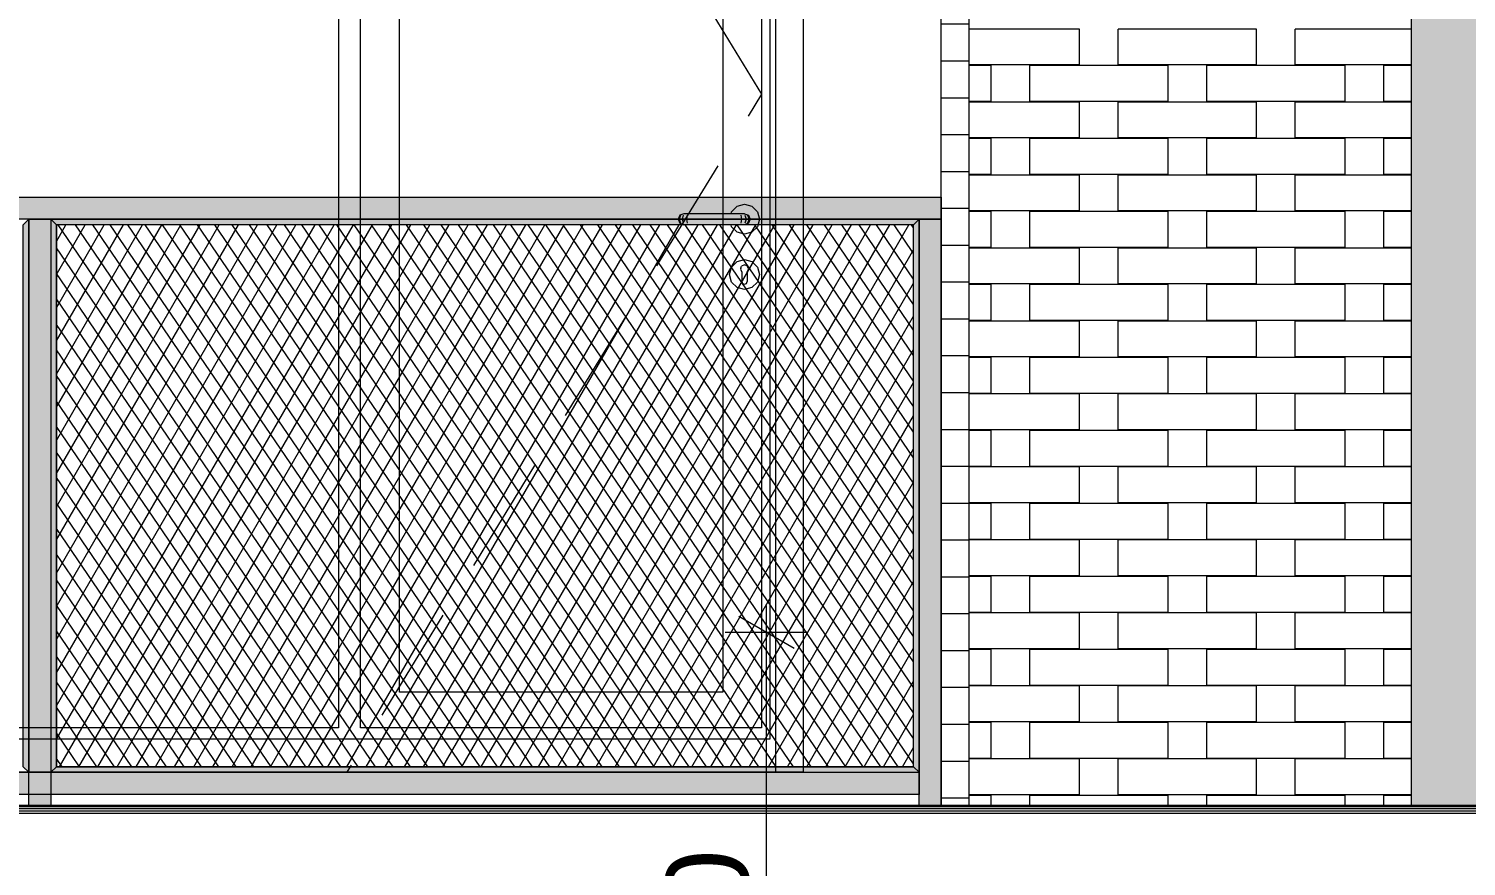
# Model space of a CAD drawing. Header units: millimetres. Extents: x 475206255 to 476720147, y 4620882299 to 4621447368.
# Drawn here: x 475397416 to 475400015, y 4621137775 to 4621139289 of the extents above; entities that cross this region are included whole.
import ezdxf

# ---------------------------------------------------------------- set-up
doc = ezdxf.new("R2010")
doc.units = ezdxf.units.MM
doc.header["$MEASUREMENT"] = 0
doc.linetypes.add('Hidden Line', pattern=[317.5, 211.666667, -105.833333])
for name, color, linetype, lineweight in [('2D Drafting - General_Pen_No__30_Pen_No__9_Pen_No__9_Pen_No__253', 252, 'Continuous', 0), ('2D Drafting - General_Pen_No__30_Pen_No__9_Pen_No__9_Pen_No__7', 7, 'Continuous', 0), ('2D Drafting - General_Pen_No__7_Pen_No__7', 7, 'Continuous', 0), ('Dimensioning - General_Pen_No__142', 142, 'Continuous', 0), ('New_2D Drafting - General_Pen_No__30_Pen_No__9_Pen_No__9_Pen_No__255', 255, 'Continuous', 0), ('New_2D Drafting - General_Pen_No__30_Pen_No__9_Pen_No__9_Pen_No__7', 7, 'Continuous', 0), ('New_2D Drafting - General_Pen_No__4', 7, 'Continuous', 0), ('New_2D Drafting - General_Pen_No__7', 7, 'Continuous', 0), ('New_Structural - Bearing_Pen_No__250', 7, 'Continuous', 0), ('New_zoma_Pen_No__250', 7, 'Continuous', 0), ('Structural - Bearing_Pen_No__250', 7, 'Continuous', 0), ('zoma_Pen_No__142', 142, 'Continuous', 0)]:
    doc.layers.add(name, color=color, linetype=linetype, lineweight=lineweight)
for name, color, linetype in [('Dimensioning - General', 7, 'Continuous'), ('New_zoma', 7, 'Continuous'), ('zoma', 7, 'Continuous')]:
    doc.layers.add(name, color=color, linetype=linetype)
doc.styles.add('GENERATED_STYLE_1', font='arial.ttf')
doc.styles.add('GENERATED_STYLE_2', font='arial.ttf')
doc.dimstyles.new('GENERATED_STYLE__1', dxfattribs={"dimtxt": 100, "dimasz": 68.640772, "dimexe": 0.18, "dimexo": 0.0625, "dimgap": 0, "dimtad": 1, "dimlfac": 0.001, "dimzin": 0, "dimdsep": 46, "dimtxsty": 'GENERATED_STYLE_2', "dimblk": 'ARROWHEAD_2', "dimblk1": 'ARROWHEAD_2', "dimblk2": 'ARROWHEAD_2', "dimcen": 0.09, "dimse1": 1, "dimse2": 1, "dimclrd": 142, "dimclre": 142, "dimclrt": 142, "dimadec": 0, "dimazin": 0, "dimtfac": 1, "dimtdec": 4, "dimtmove": 0, "dimatfit": 3, "dimfxl": 1, "dimtolj": 1, "dimtzin": 0, "dimarcsym": 0})
doc.dimstyles.new('GENERATED_STYLE__18', dxfattribs={"dimtxt": 100, "dimasz": 68.640772, "dimexe": 0.18, "dimexo": 0.0625, "dimgap": 0, "dimtad": 1, "dimtih": 1, "dimtoh": 1, "dimlfac": 0.001, "dimzin": 0, "dimdsep": 46, "dimtxsty": 'GENERATED_STYLE_2', "dimblk": 'ARROWHEAD_2', "dimblk1": 'ARROWHEAD_2', "dimblk2": 'ARROWHEAD_2', "dimcen": 0.09, "dimse1": 1, "dimse2": 1, "dimclrd": 142, "dimclre": 142, "dimclrt": 142, "dimadec": 0, "dimazin": 0, "dimtfac": 1, "dimtdec": 4, "dimtmove": 0, "dimatfit": 3, "dimfxl": 1, "dimtolj": 1, "dimtzin": 0, "dimarcsym": 0})
doc.dimstyles.new('GENERATED_STYLE__3', dxfattribs={"dimtxt": 200, "dimasz": 64.421331, "dimexe": 0.18, "dimexo": 3, "dimgap": 0, "dimtad": 1, "dimtih": 1, "dimtoh": 1, "dimlfac": 0.001, "dimzin": 0, "dimdsep": 46, "dimtxsty": 'GENERATED_STYLE_2', "dimblk": 'ARROWHEAD_2', "dimblk1": 'ARROWHEAD_2', "dimblk2": 'ARROWHEAD_2', "dimcen": 0.09, "dimclrd": 142, "dimclre": 142, "dimclrt": 142, "dimadec": 0, "dimazin": 0, "dimtfac": 1, "dimtdec": 4, "dimtmove": 0, "dimatfit": 3, "dimfxl": 1, "dimtolj": 1, "dimtzin": 0, "dimarcsym": 0})
doc.dimstyles.new('GENERATED_STYLE__8', dxfattribs={"dimtxt": 150, "dimasz": 76, "dimexe": 0.18, "dimexo": 3, "dimgap": 0, "dimtad": 1, "dimlfac": 0.001, "dimzin": 0, "dimdsep": 46, "dimtxsty": 'GENERATED_STYLE_1', "dimblk": 'ARROWHEAD_2', "dimblk1": 'ARROWHEAD_2', "dimblk2": 'ARROWHEAD_2', "dimcen": 0.09, "dimclrd": 7, "dimclre": 7, "dimclrt": 7, "dimadec": 0, "dimazin": 0, "dimtfac": 1, "dimtdec": 4, "dimtmove": 0, "dimatfit": 3, "dimfxl": 1, "dimtolj": 1, "dimtzin": 0, "dimarcsym": 0})

# ---------------------------------------------------------------- blocks, each defined once
blk = doc.blocks.new('*D549', base_point=(475826095.8, 4621095193.2))
at = {"layer": 'Dimensioning - General_Pen_No__142', "color": 142, "linetype": 'Continuous', "lineweight": 0, "transparency": 16777216}
for p, q in [((475424795.3, 4621138271), (475424885.6, 4621138218.9)), ((475424908.2, 4621138244.9), (475424772.7, 4621138244.9)), ((475424840.5, 4621135745), (475424840.5, 4621138244.9)), ((475424795.3, 4621135771.1), (475424885.6, 4621135718.9)), ((475424908.2, 4621135745), (475424772.7, 4621135745))]:
    blk.add_line(p, q, dxfattribs=at)
at = {"layer": 'Dimensioning - General_Pen_No__142', "color": 142, "lineweight": 0, "transparency": 16777216, "insert": (475424820.5, 4621136861.5), "char_height": 100, "attachment_point": 7, "rotation": 90, "style": 'GENERATED_STYLE_2'}
blk.add_mtext('\\A1;{\\pql;\\fArial|b0|i0|c204|p0;\\W1.000000;2.50}', dxfattribs=at)
blk = doc.blocks.new('ARROWHEAD_2')
at = {"color": 0, "linetype": 'Continuous', "lineweight": 0}
for p, q in [((-0.378, -0.655), (0.378, 0.655)), ((0, 0), (-1, 0))]:
    blk.add_line(p, q, dxfattribs=at)
blk = doc.blocks.new('*D550', base_point=(475826095.8, 4621095193.2))
at = {"layer": 'Dimensioning - General_Pen_No__142', "color": 142, "linetype": 'Continuous', "lineweight": 0, "transparency": 16777216}
for p, q in [((475424795.3, 4621138971.1), (475424885.6, 4621138918.9)), ((475424908.2, 4621138945), (475424772.7, 4621138945)), ((475424840.5, 4621138244.9), (475424840.5, 4621138945)), ((475424795.3, 4621138271), (475424885.6, 4621138218.9)), ((475424908.2, 4621138244.9), (475424772.7, 4621138244.9))]:
    blk.add_line(p, q, dxfattribs=at)
at = {"layer": 'Dimensioning - General_Pen_No__142', "color": 142, "lineweight": 0, "transparency": 16777216, "insert": (475424820.5, 4621138461.5), "char_height": 100, "attachment_point": 7, "rotation": 90, "style": 'GENERATED_STYLE_2'}
blk.add_mtext('\\A1;{\\pql;\\fArial|b0|i0|c204|p0;\\W1.000000;0.70}', dxfattribs=at)
blk = doc.blocks.new('*D551', base_point=(475826095.8, 4621095193.2))
at = {"layer": 'Dimensioning - General_Pen_No__142', "color": 142, "linetype": 'Continuous', "lineweight": 0, "transparency": 16777216}
for p, q in [((475424795.3, 4621141471), (475424885.6, 4621141418.9)), ((475424908.2, 4621141444.9), (475424772.7, 4621141444.9)), ((475424840.5, 4621138945), (475424840.5, 4621141444.9)), ((475424795.3, 4621138971.1), (475424885.6, 4621138918.9)), ((475424908.2, 4621138945), (475424772.7, 4621138945))]:
    blk.add_line(p, q, dxfattribs=at)
at = {"layer": 'Dimensioning - General_Pen_No__142', "color": 142, "lineweight": 0, "transparency": 16777216, "insert": (475424820.5, 4621140061.5), "char_height": 100, "attachment_point": 7, "rotation": 90, "style": 'GENERATED_STYLE_2'}
blk.add_mtext('\\A1;{\\pql;\\fArial|b0|i0|c204|p0;\\W1.000000;2.50}', dxfattribs=at)
blk = doc.blocks.new('*D1518', base_point=(475826095.8, 4621095193.2))
at = {"layer": 'zoma_Pen_No__142', "color": 142, "linetype": 'Continuous', "lineweight": 0, "transparency": 16777216}
for p, q in [((475393415.9, 4621126477.3), (475393415.9, 4621126604.5)), ((475399915.9, 4621126477.3), (475399915.9, 4621126604.5)), ((475393440.3, 4621126583.3), (475393391.4, 4621126498.5)), ((475399940.3, 4621126583.3), (475399891.4, 4621126498.5)), ((475393415.9, 4621126540.9), (475399915.9, 4621126540.9))]:
    blk.add_line(p, q, dxfattribs=at)
at = {"layer": 'zoma_Pen_No__142', "color": 142, "lineweight": 0, "transparency": 16777216, "char_height": 200, "attachment_point": 7, "style": 'GENERATED_STYLE_2'}
for s, insert in [('\\A1;{\\pql;\\fArial|b0|i0|c204|p0;\\W1.000000;6.50}', (475396398.9, 4621126580.9)), ('\\A1;{\\pql;\\fArial|b0|i0|c204|p0;\\W1.000000;0.40}', (475399357.5, 4621126580.9))]:
    blk.add_mtext(s, dxfattribs=dict(at, insert=insert))
blk = doc.blocks.new('*D1519', base_point=(475826095.8, 4621095193.2))
at = {"layer": 'zoma_Pen_No__142', "color": 142, "linetype": 'Continuous', "lineweight": 0, "transparency": 16777216}
for p, q in [((475399915.9, 4621126477.3), (475399915.9, 4621126604.5)), ((475400315.9, 4621126477.3), (475400315.9, 4621126604.5)), ((475399940.3, 4621126583.3), (475399891.4, 4621126498.5)), ((475400340.3, 4621126583.3), (475400291.4, 4621126498.5)), ((475399915.9, 4621126540.9), (475400315.9, 4621126540.9))]:
    blk.add_line(p, q, dxfattribs=at)
blk = doc.blocks.new('*D1701', base_point=(475826095.8, 4621095193.2))
at = {"layer": 'New_zoma_Pen_No__250', "color": 7, "linetype": 'Continuous', "lineweight": 0, "transparency": 16777216}
for p, q in [((475398750, 4621138197.6), (475398750, 4621138246.5)), ((475398800, 4621138168.8), (475398700, 4621138226.5)), ((475398825, 4621138197.6), (475398675, 4621138197.6)), ((475398750, 4621136997.7), (475398750, 4621138197.6)), ((475398700, 4621137026.5), (475398800, 4621136968.8)), ((475398825, 4621136997.7), (475398675, 4621136997.7)), ((475398750, 4621136948.8), (475398750, 4621136997.7))]:
    blk.add_line(p, q, dxfattribs=at)
at = {"layer": 'New_zoma_Pen_No__250', "color": 7, "lineweight": 0, "transparency": 16777216, "insert": (475398720, 4621137397.5), "char_height": 150, "attachment_point": 7, "rotation": 90, "style": 'GENERATED_STYLE_1'}
blk.add_mtext('\\A1;{\\pql;\\fArial|b0|i0|c204|p0;\\W1.000000;1.20}', dxfattribs=at)
blk = doc.blocks.new('*D2395', base_point=(475826095.8, 4621095193.2))
at = {"layer": 'Dimensioning - General_Pen_No__142', "color": 142, "linetype": 'Continuous', "lineweight": 0, "transparency": 16777216}
for p, q in [((475397216, 4621136640), (475397216, 4621136775.5)), ((475398816, 4621136640), (475398816, 4621136775.5)), ((475397242.1, 4621136752.9), (475397190, 4621136662.6)), ((475398842.1, 4621136752.9), (475398790, 4621136662.6)), ((475397216, 4621136707.7), (475398816, 4621136707.7))]:
    blk.add_line(p, q, dxfattribs=at)
at = {"layer": 'Dimensioning - General_Pen_No__142', "color": 142, "lineweight": 0, "transparency": 16777216, "char_height": 100, "attachment_point": 7, "style": 'GENERATED_STYLE_2'}
for s, insert in [('\\A1;{\\pql;\\fArial|b0|i0|c204|p0;\\W1.000000;1.60}', (475397882.6, 4621136727.7)), ('\\A1;{\\pql;\\fArial|b0|i0|c204|p0;\\W1.000000;0.25}', (475398523, 4621136727.7))]:
    blk.add_mtext(s, dxfattribs=dict(at, insert=insert))
blk = doc.blocks.new('*D2396', base_point=(475826095.8, 4621095193.2))
at = {"layer": 'Dimensioning - General_Pen_No__142', "color": 142, "linetype": 'Continuous', "lineweight": 0, "transparency": 16777216}
for p, q in [((475398816, 4621136640), (475398816, 4621136775.5)), ((475399065.9, 4621136640), (475399065.9, 4621136775.5)), ((475398842.1, 4621136752.9), (475398790, 4621136662.6)), ((475399092, 4621136752.9), (475399039.9, 4621136662.6)), ((475398816, 4621136707.7), (475399065.9, 4621136707.7))]:
    blk.add_line(p, q, dxfattribs=at)
blk = doc.blocks.new('*D2397', base_point=(475826095.8, 4621095193.2))
at = {"layer": 'Dimensioning - General_Pen_No__142', "color": 142, "linetype": 'Continuous', "lineweight": 0, "transparency": 16777216}
for p, q in [((475399065.9, 4621136640), (475399065.9, 4621136775.5)), ((475400115.9, 4621136640), (475400115.9, 4621136775.5)), ((475399092, 4621136752.9), (475399039.9, 4621136662.6)), ((475400142, 4621136752.9), (475400089.9, 4621136662.6)), ((475399065.9, 4621136707.7), (475400115.9, 4621136707.7))]:
    blk.add_line(p, q, dxfattribs=at)
at = {"layer": 'Dimensioning - General_Pen_No__142', "color": 142, "lineweight": 0, "transparency": 16777216, "insert": (475399457.5, 4621136727.7), "char_height": 100, "attachment_point": 7, "style": 'GENERATED_STYLE_2'}
blk.add_mtext('\\A1;{\\pql;\\fArial|b0|i0|c204|p0;\\W1.000000;1.05}', dxfattribs=at)
blk = doc.blocks.new('*D2417', base_point=(475826095.8, 4621095193.2))
at = {"layer": 'Dimensioning - General_Pen_No__142', "color": 142, "linetype": 'Continuous', "lineweight": 0, "transparency": 16777216}
for p, q in [((475397216, 4621133504.3), (475397216, 4621133639.8)), ((475398816, 4621133504.3), (475398816, 4621133639.8)), ((475397242.1, 4621133617.2), (475397190, 4621133526.9)), ((475398842.1, 4621133617.2), (475398790, 4621133526.9)), ((475397216, 4621133572.1), (475398816, 4621133572.1))]:
    blk.add_line(p, q, dxfattribs=at)
at = {"layer": 'Dimensioning - General_Pen_No__142', "color": 142, "lineweight": 0, "transparency": 16777216, "insert": (475397882.6, 4621133592.1), "char_height": 100, "attachment_point": 7, "style": 'GENERATED_STYLE_2'}
blk.add_mtext('\\A1;{\\pql;\\fArial|b0|i0|c204|p0;\\W1.000000;1.60}', dxfattribs=at)
blk = doc.blocks.new('*D2418', base_point=(475826095.8, 4621095193.2))
at = {"layer": 'Dimensioning - General_Pen_No__142', "color": 142, "linetype": 'Continuous', "lineweight": 0, "transparency": 16777216}
for p, q in [((475398816, 4621133504.3), (475398816, 4621133639.8)), ((475400715.7, 4621133504.3), (475400715.7, 4621133639.8)), ((475398842.1, 4621133617.2), (475398790, 4621133526.9)), ((475400741.8, 4621133617.2), (475400689.6, 4621133526.9)), ((475398816, 4621133572.1), (475400715.7, 4621133572.1))]:
    blk.add_line(p, q, dxfattribs=at)
at = {"layer": 'Dimensioning - General_Pen_No__142', "color": 142, "lineweight": 0, "transparency": 16777216, "insert": (475399632.4, 4621133592.1), "char_height": 100, "attachment_point": 7, "style": 'GENERATED_STYLE_2'}
blk.add_mtext('\\A1;{\\pql;\\fArial|b0|i0|c204|p0;\\W1.000000;1.90}', dxfattribs=at)

msp = doc.modelspace()

# ---------------------------------------------------------------- hatches: boundary and pattern name
at = {"layer": '2D Drafting - General_Pen_No__30_Pen_No__9_Pen_No__9_Pen_No__253', "linetype": 'Continuous', "lineweight": 0}
h = msp.add_hatch(dxfattribs=at)
h.set_pattern_fill('BRICK___RUNNING_BOND', color=252, style=0, pattern_type=2)
h.set_pattern_definition([(180, (475362068.42, 4621134278.51), (0, 66.64), []), (90, (475362068.42, 4621134278.5), (244.8, 0), [66.64, -66.64]), (90, (475361946.02, 4621134345.15), (244.8, 0), [66.64, -66.64])])
h.paths.add_polyline_path([(475386515.943, 4621144744.536), (475406815.943, 4621144744.536), (475406815.943, 4621131444.943), (475406415.943, 4621131444.943), (475406415.943, 4621131544.955), (475406415.943, 4621144344.955), (475402816.368, 4621144344.955), (475402816.368, 4621131445.093), (475398816.013, 4621131445.093), (475398816.013, 4621131445.286), (475396815.946, 4621131445.286), (475396815.946, 4621134464.943), (475400115.943, 4621134464.943), (475400115.943, 4621134684.942), (475399915.947, 4621134684.942), (475399915.947, 4621137664.943), (475400115.943, 4621137664.943), (475400115.943, 4621137884.943), (475399915.947, 4621137884.943), (475399915.947, 4621140864.943), (475400115.943, 4621140864.943), (475400115.943, 4621141084.943), (475399915.947, 4621141084.943), (475399915.947, 4621144064.943), (475400115.943, 4621144064.943), (475400115.943, 4621144284.943), (475393015.95, 4621144284.943), (475393015.95, 4621144064.943), (475393215.95, 4621144064.943), (475393215.95, 4621141084.943), (475393015.95, 4621141084.943), (475393015.95, 4621140864.943), (475393215.95, 4621140864.943), (475393215.95, 4621137884.943), (475393015.95, 4621137884.943), (475393015.95, 4621137663.948), (475393215.95, 4621137663.948), (475393215.95, 4621134684.942), (475393015.95, 4621134684.942), (475393015.95, 4621134464.943), (475393415.349, 4621134464.943), (475393415.349, 4621131444.834), (475393015.95, 4621131444.834), (475393015.95, 4621131444.943), (475390315.939, 4621131444.943), (475389615.524, 4621131444.943), (475389615.524, 4621134464.987), (475390315.939, 4621134464.987), (475390315.939, 4621144284.987), (475386865.663, 4621144284.987), (475386865.663, 4621144064.987), (475386916.336, 4621144064.987), (475386916.336, 4621141084.995), (475386865.663, 4621141084.995), (475386865.663, 4621140864.987), (475386916.063, 4621140864.987), (475386916.063, 4621137884.987), (475386865.663, 4621137884.987), (475386865.663, 4621137664.987), (475386916.063, 4621137664.987), (475386916.063, 4621134684.996), (475386865.663, 4621134684.996), (475386865.663, 4621134464.987), (475386916.063, 4621134464.987), (475386916.063, 4621131444.943), (475386515.943, 4621131444.943), (475386515.943, 4621134464.987)])
h.paths.add_polyline_path([(475390816.16, 4621132444.942), (475390816.16, 4621134044.943), (475392416.16, 4621134044.943), (475392416.16, 4621132444.942)], flags=0)
h.paths.add_polyline_path([(475390816.165, 4621140444.942), (475392416.165, 4621140444.942), (475392416.165, 4621138844.942), (475390816.165, 4621138844.942)], flags=0)
h.paths.add_polyline_path([(475390816.165, 4621137244.942), (475392416.165, 4621137244.942), (475392416.165, 4621135644.942), (475390816.165, 4621135644.942)], flags=0)
h.paths.add_polyline_path([(475390816.165, 4621142044.942), (475390816.165, 4621143644.942), (475392416.165, 4621143644.942), (475392416.165, 4621142044.942)], flags=0)
h.paths.add_polyline_path([(475397216.018, 4621131544.949), (475397216.018, 4621134044.955), (475398816.009, 4621134044.955), (475398816.009, 4621131544.949)], flags=0)
h.paths.add_polyline_path([(475402315.71, 4621135644.942), (475402315.71, 4621137244.939), (475400715.709, 4621137244.939), (475400715.709, 4621135644.942)], flags=0)
h.paths.add_polyline_path([(475400715.709, 4621132444.942), (475400715.709, 4621134044.939), (475402315.71, 4621134044.939), (475402315.71, 4621132444.942)], flags=0)
h.paths.add_polyline_path([(475402315.71, 4621138806.589), (475402315.71, 4621140444.937), (475400715.709, 4621140444.937), (475400715.709, 4621138806.589)], flags=0)
h.paths.add_polyline_path([(475400715.713, 4621142044.942), (475400715.713, 4621143644.939), (475402315.714, 4621143644.939), (475402315.714, 4621142044.942)], flags=0)
h = msp.add_hatch(dxfattribs=at)
h.set_pattern_fill('BRICK___RUNNING_BOND', color=252, style=0, pattern_type=2)
h.set_pattern_definition([(180, (475365617.79, 4621137898.51), (0, 66.64), []), (90, (475365617.79, 4621137898.5), (244.8, 0), [66.64, -66.64]), (90, (475365495.39, 4621137965.15), (244.8, 0), [66.64, -66.64])])
h.paths.add_polyline_path([(475399115.934, 4621140864.943), (475399115.934, 4621137884.943), (475399065.943, 4621137884.943), (475399065.943, 4621140864.943)])
at = {"layer": 'New_2D Drafting - General_Pen_No__30_Pen_No__9_Pen_No__9_Pen_No__255', "linetype": 'Continuous', "lineweight": 0}
for points in [[(475399065.943, 4621138984.937), (475399065.943, 4621138944.937), (475394215.95, 4621138944.937), (475394215.95, 4621138984.937)], [(475397415.95, 4621137944.936), (475397405.976, 4621137954.909), (475397405.976, 4621138934.989), (475397415.95, 4621138944.963)], [(475397455.95, 4621137884.909), (475397415.95, 4621137884.909), (475397415.95, 4621138944.937), (475397455.95, 4621138944.937)], [(475397455.95, 4621137944.909), (475397465.95, 4621137954.909), (475397465.95, 4621138934.937), (475397455.95, 4621138944.937)], [(475397465.95, 4621138934.937), (475397455.95, 4621138944.937), (475399025.943, 4621138944.937), (475399015.943, 4621138934.937)], [(475399025.943, 4621137944.909), (475399015.943, 4621137954.909), (475399015.943, 4621138934.937), (475399025.943, 4621138944.937)], [(475399065.943, 4621137884.943), (475399025.943, 4621137884.943), (475399025.943, 4621138944.937), (475399065.943, 4621138944.937)], [(475397465.95, 4621137954.936), (475397455.95, 4621137944.936), (475399025.917, 4621137944.936), (475399015.917, 4621137954.936)], [(475399025.943, 4621137944.936), (475399025.943, 4621137904.936), (475394215.95, 4621137904.936), (475394215.95, 4621137944.936)]]:
    msp.add_hatch(color=255, dxfattribs=at).paths.add_polyline_path(points)
at = {"layer": 'New_2D Drafting - General_Pen_No__7', "linetype": 'Continuous', "lineweight": 0}
h = msp.add_hatch(dxfattribs=at)
h.set_pattern_fill('BATT_INSULATION', style=0, pattern_type=2)
h.set_pattern_definition([(60, (475826095.757, 4621095193.19), (-25.9807621, 15), []), (124.306619, (475826095.757, 4621095193.19), (23.8156986, 11.25), [])])
h.paths.add_polyline_path([(475399015.943, 4621138934.937), (475397465.95, 4621138934.937), (475397465.95, 4621137954.936), (475399015.943, 4621137954.936)])

# ---------------------------------------------------------------- linework, layer by layer
at = {"layer": '2D Drafting - General_Pen_No__30_Pen_No__9_Pen_No__9_Pen_No__7', "color": 7, "linetype": 'Continuous', "lineweight": 0, "flags": 128}
msp.add_lwpolyline([(475399115.934, 4621140864.943), (475399115.934, 4621137884.943), (475399065.943, 4621137884.943), (475399065.943, 4621140864.943)], close=True, dxfattribs=at)
msp.add_lwpolyline([(475400115.943, 4621137884.943), (475399915.947, 4621137884.943), (475399915.947, 4621140864.943), (475400115.943, 4621140864.943)], dxfattribs=at)
at = {"layer": '2D Drafting - General_Pen_No__7_Pen_No__7', "color": 7, "linetype": 'Continuous', "lineweight": 0, "flags": 128}
for points in [[(475398811.904, 4621137944.979), (475397216.02, 4621137944.985), (475397216.029, 4621140444.985), (475398816.029, 4621140444.979)], [(475398816.029, 4621140444.979), (475398816.02, 4621137944.979), (475398811.904, 4621137944.979)]]:
    msp.add_lwpolyline(points, dxfattribs=at)
for points in [[(475397266.029, 4621140394.983), (475398766.029, 4621140394.978), (475398766.02, 4621137944.979), (475397266.02, 4621137944.986)], [(475397276.029, 4621140384.983), (475398756.029, 4621140384.978), (475398756.02, 4621138004.981), (475397276.02, 4621138004.986)], [(475397291.028, 4621140369.983), (475397976.028, 4621140369.981), (475397976.02, 4621138024.983), (475397291.02, 4621138024.986)], [(475398016.024, 4621140369.981), (475398741.028, 4621140369.978), (475398741.02, 4621138024.981), (475398016.02, 4621138024.983)], [(475398086.028, 4621140299.981), (475398671.028, 4621140299.979), (475398671.021, 4621138089.981), (475398086.021, 4621138089.983)]]:
    msp.add_lwpolyline(points, close=True, dxfattribs=at)
at = {"layer": '2D Drafting - General_Pen_No__7_Pen_No__7', "color": 7, "linetype": 'Hidden Line', "lineweight": 0, "flags": 128}
msp.add_lwpolyline([(475397991.029, 4621140394.981), (475398741.024, 4621139170.856), (475397991.797, 4621137946.266)], dxfattribs=at)
at = {"layer": 'New_2D Drafting - General_Pen_No__30_Pen_No__9_Pen_No__9_Pen_No__7', "color": 7, "linetype": 'Continuous', "lineweight": 0, "flags": 128}
for points in [[(475399065.943, 4621138984.937), (475399065.943, 4621138944.937), (475394215.95, 4621138944.937), (475394215.95, 4621138984.937)], [(475397415.95, 4621137944.936), (475397405.976, 4621137954.909), (475397405.976, 4621138934.989), (475397415.95, 4621138944.963)], [(475397455.95, 4621137884.909), (475397415.95, 4621137884.909), (475397415.95, 4621138944.937), (475397455.95, 4621138944.937)], [(475397455.95, 4621137944.909), (475397465.95, 4621137954.909), (475397465.95, 4621138934.937), (475397455.95, 4621138944.937)], [(475397465.95, 4621138934.937), (475397455.95, 4621138944.937), (475399025.943, 4621138944.937), (475399015.943, 4621138934.937)], [(475399025.943, 4621137944.909), (475399015.943, 4621137954.909), (475399015.943, 4621138934.937), (475399025.943, 4621138944.937)], [(475399065.943, 4621137884.943), (475399025.943, 4621137884.943), (475399025.943, 4621138944.937), (475399065.943, 4621138944.937)], [(475397465.95, 4621137954.936), (475397455.95, 4621137944.936), (475399025.917, 4621137944.936), (475399015.917, 4621137954.936)], [(475399025.943, 4621137944.936), (475399025.943, 4621137904.936), (475394215.95, 4621137904.936), (475394215.95, 4621137944.936)]]:
    msp.add_lwpolyline(points, close=True, dxfattribs=at)
at = {"layer": 'New_2D Drafting - General_Pen_No__4', "color": 7, "linetype": 'Continuous', "lineweight": 0, "flags": 128}
msp.add_lwpolyline([(475399015.943, 4621138934.937), (475397465.95, 4621138934.937), (475397465.95, 4621137954.936), (475399015.943, 4621137954.936)], close=True, dxfattribs=at)
at = {"layer": 'New_Structural - Bearing_Pen_No__250', "color": 7, "linetype": 'Continuous', "lineweight": 0}
for p, q in [((475399315.943, 4621139288.949), (475399115.934, 4621139288.949)), ((475399315.943, 4621139223.949), (475399315.943, 4621139288.949)), ((475399385.943, 4621139223.949), (475399385.943, 4621139288.949)), ((475399635.943, 4621139288.949), (475399385.943, 4621139288.949)), ((475399635.943, 4621139223.949), (475399635.943, 4621139288.949)), ((475399705.943, 4621139223.949), (475399705.943, 4621139288.949)), ((475399915.947, 4621139288.949), (475399705.943, 4621139288.949)), ((475399315.943, 4621139223.949), (475399115.934, 4621139223.949)), ((475399155.943, 4621139222.949), (475399115.934, 4621139222.949)), ((475399155.943, 4621139157.949), (475399155.943, 4621139222.949)), ((475399225.943, 4621139157.949), (475399225.943, 4621139222.949)), ((475399475.943, 4621139222.949), (475399225.943, 4621139222.949)), ((475399635.943, 4621139223.949), (475399385.943, 4621139223.949)), ((475399475.943, 4621139157.949), (475399475.943, 4621139222.949)), ((475399545.943, 4621139157.949), (475399545.943, 4621139222.949)), ((475399795.943, 4621139222.949), (475399545.943, 4621139222.949)), ((475399915.947, 4621139223.949), (475399705.943, 4621139223.949)), ((475399795.943, 4621139157.949), (475399795.943, 4621139222.949)), ((475399865.943, 4621139157.949), (475399865.943, 4621139222.949)), ((475399915.947, 4621139222.949), (475399865.943, 4621139222.949)), ((475399155.943, 4621139157.949), (475399115.934, 4621139157.949)), ((475399315.943, 4621139156.949), (475399115.934, 4621139156.949)), ((475399475.943, 4621139157.949), (475399225.943, 4621139157.949)), ((475399315.943, 4621139091.949), (475399315.943, 4621139156.949)), ((475399385.943, 4621139091.949), (475399385.943, 4621139156.949)), ((475399635.943, 4621139156.949), (475399385.943, 4621139156.949)), ((475399795.943, 4621139157.949), (475399545.943, 4621139157.949)), ((475399635.943, 4621139091.949), (475399635.943, 4621139156.949)), ((475399705.943, 4621139091.949), (475399705.943, 4621139156.949)), ((475399915.947, 4621139156.949), (475399705.943, 4621139156.949)), ((475399915.947, 4621139157.949), (475399865.943, 4621139157.949)), ((475399315.943, 4621139091.949), (475399115.934, 4621139091.949)), ((475399155.943, 4621139090.949), (475399115.934, 4621139090.949)), ((475399155.943, 4621139025.949), (475399155.943, 4621139090.949)), ((475399225.943, 4621139025.949), (475399225.943, 4621139090.949)), ((475399475.943, 4621139090.949), (475399225.943, 4621139090.949)), ((475399635.943, 4621139091.949), (475399385.943, 4621139091.949)), ((475399475.943, 4621139025.949), (475399475.943, 4621139090.949)), ((475399545.943, 4621139025.949), (475399545.943, 4621139090.949)), ((475399795.943, 4621139090.949), (475399545.943, 4621139090.949)), ((475399915.947, 4621139091.949), (475399705.943, 4621139091.949)), ((475399795.943, 4621139025.949), (475399795.943, 4621139090.949)), ((475399865.943, 4621139025.949), (475399865.943, 4621139090.949)), ((475399915.947, 4621139090.949), (475399865.943, 4621139090.949)), ((475399155.943, 4621139025.949), (475399115.934, 4621139025.949)), ((475399315.943, 4621139024.949), (475399115.934, 4621139024.949)), ((475399475.943, 4621139025.949), (475399225.943, 4621139025.949)), ((475399315.943, 4621138959.949), (475399315.943, 4621139024.949)), ((475399385.943, 4621138959.949), (475399385.943, 4621139024.949)), ((475399635.943, 4621139024.949), (475399385.943, 4621139024.949)), ((475399795.943, 4621139025.949), (475399545.943, 4621139025.949)), ((475399635.943, 4621138959.949), (475399635.943, 4621139024.949)), ((475399705.943, 4621138959.949), (475399705.943, 4621139024.949)), ((475399915.947, 4621139024.949), (475399705.943, 4621139024.949)), ((475399915.947, 4621139025.949), (475399865.943, 4621139025.949)), ((475398686.751, 4621138958.48), (475398696.633, 4621138968.362)), ((475398696.633, 4621138968.362), (475398710.133, 4621138971.979)), ((475398710.133, 4621138971.979), (475398723.633, 4621138968.362)), ((475398723.633, 4621138968.362), (475398733.516, 4621138958.479)), ((475398593.062, 4621138952.051), (475398590.133, 4621138944.98)), ((475398590.133, 4621138944.98), (475398593.062, 4621138937.909)), ((475398594.614, 4621138952.051), (475398591.855, 4621138944.98)), ((475398591.855, 4621138944.98), (475398594.614, 4621138937.909)), ((475398600.133, 4621138954.98), (475398593.062, 4621138952.051)), ((475398599.429, 4621138952.051), (475398597.317, 4621138944.98)), ((475398597.317, 4621138944.98), (475398599.429, 4621138937.909)), ((475398601.275, 4621138954.98), (475398600.133, 4621138954.98)), ((475398604.527, 4621138954.98), (475398601.275, 4621138954.98)), ((475398609.393, 4621138954.98), (475398604.527, 4621138954.98)), ((475398606.634, 4621138952.051), (475398605.491, 4621138944.98)), ((475398605.491, 4621138944.98), (475398606.634, 4621138937.909)), ((475398615.133, 4621138954.98), (475398609.393, 4621138954.98)), ((475398695.133, 4621138954.979), (475398615.133, 4621138954.98)), ((475398685.813, 4621138954.98), (475398686.751, 4621138958.48)), ((475398700.874, 4621138954.979), (475398695.133, 4621138954.979)), ((475398705.74, 4621138954.979), (475398700.874, 4621138954.979)), ((475398704.775, 4621138944.979), (475398703.632, 4621138937.908)), ((475398703.633, 4621138952.051), (475398704.775, 4621138944.979)), ((475398708.991, 4621138954.979), (475398705.74, 4621138954.979)), ((475398710.133, 4621138954.979), (475398708.991, 4621138954.979)), ((475398710.133, 4621138954.979), (475398717.204, 4621138952.05)), ((475398710.838, 4621138952.051), (475398712.949, 4621138944.979)), ((475398712.949, 4621138944.979), (475398710.838, 4621138937.908)), ((475398715.652, 4621138952.05), (475398718.411, 4621138944.979)), ((475398718.411, 4621138944.979), (475398715.652, 4621138937.908)), ((475398717.204, 4621138952.05), (475398720.133, 4621138944.979)), ((475398720.133, 4621138944.979), (475398717.204, 4621138937.908)), ((475398733.516, 4621138958.479), (475398737.133, 4621138944.979)), ((475398737.133, 4621138944.979), (475398733.516, 4621138931.479)), ((475399315.943, 4621138959.949), (475399115.934, 4621138959.949)), ((475399155.943, 4621138958.949), (475399115.934, 4621138958.949)), ((475399155.943, 4621138893.949), (475399155.943, 4621138958.949)), ((475399225.943, 4621138893.949), (475399225.943, 4621138958.949)), ((475399475.943, 4621138958.949), (475399225.943, 4621138958.949)), ((475399635.943, 4621138959.949), (475399385.943, 4621138959.949)), ((475399475.943, 4621138893.949), (475399475.943, 4621138958.949)), ((475399545.943, 4621138893.949), (475399545.943, 4621138958.949)), ((475399795.943, 4621138958.949), (475399545.943, 4621138958.949)), ((475399915.947, 4621138959.949), (475399705.943, 4621138959.949)), ((475399795.943, 4621138893.949), (475399795.943, 4621138958.949)), ((475399865.943, 4621138893.949), (475399865.943, 4621138958.949)), ((475399915.947, 4621138958.949), (475399865.943, 4621138958.949)), ((475398593.062, 4621138937.909), (475398600.133, 4621138934.98)), ((475398601.275, 4621138934.98), (475398600.133, 4621138934.98)), ((475398604.527, 4621138934.98), (475398601.275, 4621138934.98)), ((475398609.393, 4621138934.98), (475398604.527, 4621138934.98)), ((475398615.133, 4621138934.98), (475398609.393, 4621138934.98)), ((475398695.133, 4621138934.979), (475398615.133, 4621138934.98)), ((475398686.751, 4621138931.48), (475398685.813, 4621138934.98)), ((475398696.633, 4621138921.597), (475398686.751, 4621138931.48)), ((475398700.873, 4621138934.979), (475398695.133, 4621138934.979)), ((475398710.133, 4621138917.979), (475398696.633, 4621138921.597)), ((475398705.74, 4621138934.979), (475398700.873, 4621138934.979)), ((475398708.991, 4621138934.979), (475398705.74, 4621138934.979)), ((475398710.133, 4621138934.979), (475398708.991, 4621138934.979)), ((475398717.204, 4621138937.908), (475398710.133, 4621138934.979)), ((475398723.633, 4621138921.597), (475398710.133, 4621138917.979)), ((475398733.516, 4621138931.479), (475398723.633, 4621138921.597)), ((475399155.943, 4621138893.949), (475399115.934, 4621138893.949)), ((475399315.943, 4621138892.949), (475399115.934, 4621138892.949)), ((475399475.943, 4621138893.949), (475399225.943, 4621138893.949)), ((475399315.943, 4621138827.949), (475399315.943, 4621138892.949)), ((475399385.943, 4621138827.949), (475399385.943, 4621138892.949)), ((475399635.943, 4621138892.949), (475399385.943, 4621138892.949)), ((475399795.943, 4621138893.949), (475399545.943, 4621138893.949)), ((475399635.943, 4621138827.949), (475399635.943, 4621138892.949)), ((475399705.943, 4621138827.949), (475399705.943, 4621138892.949)), ((475399915.947, 4621138892.949), (475399705.943, 4621138892.949)), ((475399915.947, 4621138893.949), (475399865.943, 4621138893.949)), ((475398686.75, 4621138858.48), (475398696.633, 4621138868.362)), ((475398696.633, 4621138868.362), (475398710.133, 4621138871.979)), ((475398710.133, 4621138862.405), (475398704.758, 4621138860.123)), ((475398710.133, 4621138871.979), (475398723.633, 4621138868.362)), ((475398715.508, 4621138860.123), (475398710.133, 4621138862.405)), ((475398723.633, 4621138868.362), (475398733.516, 4621138858.479)), ((475398683.133, 4621138844.98), (475398686.75, 4621138858.48)), ((475398686.75, 4621138831.48), (475398683.133, 4621138844.98)), ((475398703.413, 4621138856.619), (475398702.665, 4621138854.672)), ((475398702.665, 4621138854.672), (475398705.133, 4621138849.379)), ((475398703.413, 4621138856.619), (475398704.758, 4621138860.123)), ((475398705.133, 4621138849.379), (475398705.133, 4621138847.866)), ((475398705.133, 4621138847.866), (475398705.133, 4621138844.979)), ((475398705.133, 4621138844.979), (475398705.133, 4621138842.093)), ((475398705.133, 4621138842.093), (475398705.133, 4621138836.319)), ((475398705.133, 4621138836.319), (475398705.133, 4621138832.479)), ((475398715.133, 4621138849.379), (475398717.601, 4621138854.672)), ((475398715.133, 4621138847.866), (475398715.133, 4621138849.379)), ((475398715.133, 4621138847.866), (475398715.133, 4621138844.979)), ((475398715.133, 4621138844.979), (475398715.133, 4621138842.093)), ((475398715.133, 4621138842.093), (475398715.133, 4621138836.319)), ((475398715.133, 4621138836.319), (475398715.133, 4621138832.479)), ((475398716.853, 4621138856.619), (475398715.508, 4621138860.123)), ((475398716.853, 4621138856.619), (475398717.601, 4621138854.672)), ((475398733.516, 4621138858.479), (475398737.133, 4621138844.979)), ((475398737.133, 4621138844.979), (475398733.516, 4621138831.479)), ((475398696.633, 4621138821.597), (475398686.75, 4621138831.48)), ((475398710.133, 4621138817.979), (475398696.633, 4621138821.597)), ((475398705.133, 4621138832.479), (475398706.597, 4621138828.944)), ((475398706.597, 4621138828.944), (475398710.133, 4621138827.479)), ((475398710.133, 4621138827.479), (475398713.668, 4621138828.944)), ((475398723.633, 4621138821.597), (475398710.133, 4621138817.979)), ((475398713.668, 4621138828.944), (475398715.133, 4621138832.479)), ((475398733.516, 4621138831.479), (475398723.633, 4621138821.597)), ((475399315.943, 4621138827.949), (475399115.934, 4621138827.949)), ((475399155.943, 4621138826.949), (475399115.934, 4621138826.949)), ((475399155.943, 4621138761.949), (475399155.943, 4621138826.949)), ((475399225.943, 4621138761.949), (475399225.943, 4621138826.949)), ((475399475.943, 4621138826.949), (475399225.943, 4621138826.949)), ((475399635.943, 4621138827.949), (475399385.943, 4621138827.949)), ((475399475.943, 4621138761.949), (475399475.943, 4621138826.949)), ((475399545.943, 4621138761.949), (475399545.943, 4621138826.949)), ((475399795.943, 4621138826.949), (475399545.943, 4621138826.949)), ((475399915.947, 4621138827.949), (475399705.943, 4621138827.949)), ((475399795.943, 4621138761.949), (475399795.943, 4621138826.949)), ((475399865.943, 4621138761.949), (475399865.943, 4621138826.949)), ((475399915.947, 4621138826.949), (475399865.943, 4621138826.949)), ((475399155.943, 4621138761.949), (475399115.934, 4621138761.949)), ((475399315.943, 4621138760.949), (475399115.934, 4621138760.949)), ((475399475.943, 4621138761.949), (475399225.943, 4621138761.949)), ((475399315.943, 4621138695.949), (475399315.943, 4621138760.949)), ((475399385.943, 4621138695.949), (475399385.943, 4621138760.949)), ((475399635.943, 4621138760.949), (475399385.943, 4621138760.949)), ((475399795.943, 4621138761.949), (475399545.943, 4621138761.949)), ((475399635.943, 4621138695.949), (475399635.943, 4621138760.949)), ((475399705.943, 4621138695.949), (475399705.943, 4621138760.949)), ((475399915.947, 4621138760.949), (475399705.943, 4621138760.949)), ((475399915.947, 4621138761.949), (475399865.943, 4621138761.949)), ((475399315.943, 4621138695.949), (475399115.934, 4621138695.949)), ((475399155.943, 4621138694.949), (475399115.934, 4621138694.949)), ((475399155.943, 4621138629.949), (475399155.943, 4621138694.949)), ((475399225.943, 4621138629.949), (475399225.943, 4621138694.949)), ((475399475.943, 4621138694.949), (475399225.943, 4621138694.949)), ((475399635.943, 4621138695.949), (475399385.943, 4621138695.949)), ((475399475.943, 4621138629.949), (475399475.943, 4621138694.949)), ((475399545.943, 4621138629.949), (475399545.943, 4621138694.949)), ((475399795.943, 4621138694.949), (475399545.943, 4621138694.949)), ((475399915.947, 4621138695.949), (475399705.943, 4621138695.949)), ((475399795.943, 4621138629.949), (475399795.943, 4621138694.949)), ((475399865.943, 4621138629.949), (475399865.943, 4621138694.949)), ((475399915.947, 4621138694.949), (475399865.943, 4621138694.949)), ((475399155.943, 4621138629.949), (475399115.934, 4621138629.949)), ((475399315.943, 4621138628.949), (475399115.934, 4621138628.949)), ((475399475.943, 4621138629.949), (475399225.943, 4621138629.949)), ((475399315.943, 4621138563.949), (475399315.943, 4621138628.949)), ((475399385.943, 4621138563.949), (475399385.943, 4621138628.949)), ((475399635.943, 4621138628.949), (475399385.943, 4621138628.949)), ((475399795.943, 4621138629.949), (475399545.943, 4621138629.949)), ((475399635.943, 4621138563.949), (475399635.943, 4621138628.949)), ((475399705.943, 4621138563.949), (475399705.943, 4621138628.949)), ((475399915.947, 4621138628.949), (475399705.943, 4621138628.949)), ((475399915.947, 4621138629.949), (475399865.943, 4621138629.949)), ((475399315.943, 4621138563.949), (475399115.934, 4621138563.949)), ((475399155.943, 4621138562.949), (475399115.934, 4621138562.949)), ((475399155.943, 4621138497.949), (475399155.943, 4621138562.949)), ((475399225.943, 4621138497.949), (475399225.943, 4621138562.949)), ((475399475.943, 4621138562.949), (475399225.943, 4621138562.949)), ((475399635.943, 4621138563.949), (475399385.943, 4621138563.949)), ((475399475.943, 4621138497.949), (475399475.943, 4621138562.949)), ((475399545.943, 4621138497.949), (475399545.943, 4621138562.949)), ((475399795.943, 4621138562.949), (475399545.943, 4621138562.949)), ((475399915.947, 4621138563.949), (475399705.943, 4621138563.949)), ((475399795.943, 4621138497.949), (475399795.943, 4621138562.949)), ((475399865.943, 4621138497.949), (475399865.943, 4621138562.949)), ((475399915.947, 4621138562.949), (475399865.943, 4621138562.949)), ((475399155.943, 4621138497.949), (475399115.934, 4621138497.949)), ((475399315.943, 4621138496.949), (475399115.934, 4621138496.949)), ((475399475.943, 4621138497.949), (475399225.943, 4621138497.949)), ((475399315.943, 4621138431.949), (475399315.943, 4621138496.949)), ((475399385.943, 4621138431.949), (475399385.943, 4621138496.949)), ((475399635.943, 4621138496.949), (475399385.943, 4621138496.949)), ((475399795.943, 4621138497.949), (475399545.943, 4621138497.949)), ((475399635.943, 4621138431.949), (475399635.943, 4621138496.949)), ((475399705.943, 4621138431.949), (475399705.943, 4621138496.949)), ((475399915.947, 4621138496.949), (475399705.943, 4621138496.949)), ((475399915.947, 4621138497.949), (475399865.943, 4621138497.949)), ((475399315.943, 4621138431.949), (475399115.934, 4621138431.949)), ((475399155.943, 4621138430.949), (475399115.934, 4621138430.949)), ((475399155.943, 4621138365.949), (475399155.943, 4621138430.949)), ((475399225.943, 4621138365.949), (475399225.943, 4621138430.949)), ((475399475.943, 4621138430.949), (475399225.943, 4621138430.949)), ((475399635.943, 4621138431.949), (475399385.943, 4621138431.949)), ((475399475.943, 4621138365.949), (475399475.943, 4621138430.949)), ((475399545.943, 4621138365.949), (475399545.943, 4621138430.949)), ((475399795.943, 4621138430.949), (475399545.943, 4621138430.949)), ((475399915.947, 4621138431.949), (475399705.943, 4621138431.949)), ((475399795.943, 4621138365.949), (475399795.943, 4621138430.949)), ((475399865.943, 4621138365.949), (475399865.943, 4621138430.949)), ((475399915.947, 4621138430.949), (475399865.943, 4621138430.949)), ((475399155.943, 4621138365.949), (475399115.934, 4621138365.949)), ((475399315.943, 4621138364.949), (475399115.934, 4621138364.949)), ((475399475.943, 4621138365.949), (475399225.943, 4621138365.949)), ((475399315.943, 4621138299.949), (475399315.943, 4621138364.949)), ((475399385.943, 4621138299.949), (475399385.943, 4621138364.949)), ((475399635.943, 4621138364.949), (475399385.943, 4621138364.949)), ((475399795.943, 4621138365.949), (475399545.943, 4621138365.949)), ((475399635.943, 4621138299.949), (475399635.943, 4621138364.949)), ((475399705.943, 4621138299.949), (475399705.943, 4621138364.949)), ((475399915.947, 4621138364.949), (475399705.943, 4621138364.949)), ((475399915.947, 4621138365.949), (475399865.943, 4621138365.949)), ((475399315.943, 4621138299.949), (475399115.934, 4621138299.949)), ((475399155.943, 4621138298.949), (475399115.934, 4621138298.949)), ((475399155.943, 4621138233.949), (475399155.943, 4621138298.949)), ((475399225.943, 4621138233.949), (475399225.943, 4621138298.949)), ((475399475.943, 4621138298.949), (475399225.943, 4621138298.949)), ((475399635.943, 4621138299.949), (475399385.943, 4621138299.949)), ((475399475.943, 4621138233.949), (475399475.943, 4621138298.949)), ((475399545.943, 4621138233.949), (475399545.943, 4621138298.949)), ((475399795.943, 4621138298.949), (475399545.943, 4621138298.949)), ((475399915.947, 4621138299.949), (475399705.943, 4621138299.949)), ((475399795.943, 4621138233.949), (475399795.943, 4621138298.949)), ((475399865.943, 4621138233.949), (475399865.943, 4621138298.949)), ((475399915.947, 4621138298.949), (475399865.943, 4621138298.949)), ((475399155.943, 4621138233.949), (475399115.934, 4621138233.949)), ((475399315.943, 4621138232.949), (475399115.934, 4621138232.949)), ((475399475.943, 4621138233.949), (475399225.943, 4621138233.949)), ((475399315.943, 4621138167.949), (475399315.943, 4621138232.949)), ((475399385.943, 4621138167.949), (475399385.943, 4621138232.949)), ((475399635.943, 4621138232.949), (475399385.943, 4621138232.949)), ((475399795.943, 4621138233.949), (475399545.943, 4621138233.949)), ((475399635.943, 4621138167.949), (475399635.943, 4621138232.949)), ((475399705.943, 4621138167.949), (475399705.943, 4621138232.949)), ((475399915.947, 4621138232.949), (475399705.943, 4621138232.949)), ((475399915.947, 4621138233.949), (475399865.943, 4621138233.949)), ((475399315.943, 4621138167.949), (475399115.934, 4621138167.949)), ((475399155.943, 4621138166.949), (475399115.934, 4621138166.949)), ((475399155.943, 4621138101.949), (475399155.943, 4621138166.949)), ((475399225.943, 4621138101.949), (475399225.943, 4621138166.949)), ((475399475.943, 4621138166.949), (475399225.943, 4621138166.949)), ((475399635.943, 4621138167.949), (475399385.943, 4621138167.949)), ((475399475.943, 4621138101.949), (475399475.943, 4621138166.949)), ((475399545.943, 4621138101.949), (475399545.943, 4621138166.949)), ((475399795.943, 4621138166.949), (475399545.943, 4621138166.949)), ((475399915.947, 4621138167.949), (475399705.943, 4621138167.949)), ((475399795.943, 4621138101.949), (475399795.943, 4621138166.949)), ((475399865.943, 4621138101.949), (475399865.943, 4621138166.949)), ((475399915.947, 4621138166.949), (475399865.943, 4621138166.949)), ((475399155.943, 4621138101.949), (475399115.934, 4621138101.949)), ((475399315.943, 4621138100.949), (475399115.934, 4621138100.949)), ((475399475.943, 4621138101.949), (475399225.943, 4621138101.949)), ((475399315.943, 4621138035.949), (475399315.943, 4621138100.949)), ((475399385.943, 4621138035.949), (475399385.943, 4621138100.949)), ((475399635.943, 4621138100.949), (475399385.943, 4621138100.949)), ((475399795.943, 4621138101.949), (475399545.943, 4621138101.949)), ((475399635.943, 4621138035.949), (475399635.943, 4621138100.949)), ((475399705.943, 4621138035.949), (475399705.943, 4621138100.949)), ((475399915.947, 4621138100.949), (475399705.943, 4621138100.949)), ((475399915.947, 4621138101.949), (475399865.943, 4621138101.949)), ((475399315.943, 4621138035.949), (475399115.934, 4621138035.949)), ((475399155.943, 4621138034.949), (475399115.934, 4621138034.949)), ((475399155.943, 4621137969.949), (475399155.943, 4621138034.949)), ((475399225.943, 4621137969.949), (475399225.943, 4621138034.949)), ((475399475.943, 4621138034.949), (475399225.943, 4621138034.949)), ((475399635.943, 4621138035.949), (475399385.943, 4621138035.949)), ((475399475.943, 4621137969.949), (475399475.943, 4621138034.949)), ((475399545.943, 4621137969.949), (475399545.943, 4621138034.949)), ((475399795.943, 4621138034.949), (475399545.943, 4621138034.949)), ((475399915.947, 4621138035.949), (475399705.943, 4621138035.949)), ((475399795.943, 4621137969.949), (475399795.943, 4621138034.949)), ((475399865.943, 4621137969.949), (475399865.943, 4621138034.949)), ((475399915.947, 4621138034.949), (475399865.943, 4621138034.949)), ((475399155.943, 4621137969.949), (475399115.934, 4621137969.949)), ((475399315.943, 4621137968.949), (475399115.934, 4621137968.949)), ((475399475.943, 4621137969.949), (475399225.943, 4621137969.949)), ((475399315.943, 4621137903.949), (475399315.943, 4621137968.949)), ((475399385.943, 4621137903.949), (475399385.943, 4621137968.949)), ((475399635.943, 4621137968.949), (475399385.943, 4621137968.949)), ((475399795.943, 4621137969.949), (475399545.943, 4621137969.949)), ((475399635.943, 4621137903.949), (475399635.943, 4621137968.949)), ((475399705.943, 4621137903.949), (475399705.943, 4621137968.949)), ((475399915.947, 4621137968.949), (475399705.943, 4621137968.949)), ((475399915.947, 4621137969.949), (475399865.943, 4621137969.949)), ((475399315.943, 4621137903.949), (475399115.934, 4621137903.949)), ((475399155.943, 4621137902.949), (475399115.934, 4621137902.949)), ((475399155.943, 4621137884.943), (475399155.943, 4621137902.949)), ((475399475.943, 4621137902.949), (475399225.943, 4621137902.949)), ((475399225.943, 4621137884.943), (475399225.943, 4621137902.949)), ((475399635.943, 4621137903.949), (475399385.943, 4621137903.949)), ((475399475.943, 4621137884.943), (475399475.943, 4621137902.949)), ((475399795.943, 4621137902.949), (475399545.943, 4621137902.949)), ((475399545.943, 4621137884.943), (475399545.943, 4621137902.949)), ((475399915.947, 4621137903.949), (475399705.943, 4621137903.949)), ((475399795.943, 4621137884.943), (475399795.943, 4621137902.949)), ((475399865.943, 4621137884.943), (475399865.943, 4621137902.949)), ((475399915.947, 4621137902.949), (475399865.943, 4621137902.949))]:
    msp.add_line(p, q, dxfattribs=at)
at = {"layer": 'Structural - Bearing_Pen_No__250', "color": 7, "linetype": 'Continuous', "lineweight": 0}
for p, q in [((475400162.269, 4621137884.943), (475392969.624, 4621137884.943)), ((475400162.269, 4621137882.448), (475392969.624, 4621137882.448)), ((475400157.806, 4621137878.493), (475392974.086, 4621137878.493)), ((475400120.405, 4621137874.503), (475393011.487, 4621137874.503)), ((475400115.943, 4621137870.548), (475393015.95, 4621137870.548))]:
    msp.add_line(p, q, dxfattribs=at)

# ---------------------------------------------------------------- dimensions: what is measured, and where the dimension line sits
at = {"layer": 'Dimensioning - General', "color": 142, "linetype": 'Continuous', "lineweight": 0}
for base, p1, p2, picture, middle in [((475400115.943, 4621136707.74), (475399065.943, 4621143854.484), (475400115.943, 4621143904.172), '*D2397', (475399586.941, 4621136777.74)), ((475399065.943, 4621136707.74), (475398816.029, 4621143644.979), (475399065.943, 4621143854.484), '*D2396', (475398652.465, 4621136777.74)), ((475398816.029, 4621136707.74), (475397216.029, 4621143644.985), (475398816.029, 4621143644.979), '*D2395', (475398012.027, 4621136777.74)), ((475398816.029, 4621133572.072), (475397216.029, 4621143644.985), (475398816.029, 4621143644.979), '*D2417', (475398012.027, 4621133642.072)), ((475400715.71, 4621133572.072), (475398816.029, 4621143644.979), (475400715.71, 4621134044.943), '*D2418', (475399761.867, 4621133642.072))]:
    dim = msp.add_linear_dim(base=base, p1=p1, p2=p2, dimstyle='GENERATED_STYLE__18', dxfattribs=at)
    dim.commit()
    dim.dimension.update_dxf_attribs({"geometry": picture, "text_midpoint": middle, "dimtype": 160})
for base, p1, p2, picture, middle in [((475424840.477, 4621141444.941), (475364762.763, 4621138944.994), (475364762.758, 4621141444.941), '*D551', (475424770.477, 4621140190.965)), ((475424840.477, 4621138944.994), (475364762.758, 4621138244.941), (475364762.763, 4621138944.994), '*D550', (475424770.477, 4621138590.965)), ((475424840.477, 4621138244.941), (475364762.763, 4621135744.994), (475364762.758, 4621138244.941), '*D549', (475424770.477, 4621136990.965))]:
    dim = msp.add_linear_dim(base=base, p1=p1, p2=p2, angle=90, dimstyle='GENERATED_STYLE__1', dxfattribs=at)
    dim.commit()
    dim.dimension.update_dxf_attribs({"geometry": picture, "text_midpoint": middle, "dimtype": 160, "text_rotation": 90})
at = {"layer": 'New_zoma', "color": 7, "linetype": 'Continuous', "lineweight": 0}
dim = msp.add_linear_dim(base=(475398749.973, 4621138197.647), p1=(475399035.105, 4621136997.66), p2=(475398745.179, 4621138197.647), angle=90, dimstyle='GENERATED_STYLE__8', dxfattribs=at)
dim.commit()
dim.dimension.update_dxf_attribs({"geometry": '*D1701', "text_midpoint": (475398644.973, 4621137591.651), "dimtype": 160, "text_rotation": 90})
at = {"layer": 'zoma', "color": 142, "linetype": 'Continuous', "lineweight": 0}
for base, p1, p2, picture, middle in [((475399915.859, 4621126540.885), (475393415.859, 4621179106.096), (475399915.859, 4621179106.096), '*D1518', (475396657.856, 4621126680.885)), ((475400315.859, 4621126540.885), (475399915.859, 4621179106.096), (475400315.859, 4621179106.096), '*D1519', (475399616.438, 4621126680.885))]:
    dim = msp.add_linear_dim(base=base, p1=p1, p2=p2, dimstyle='GENERATED_STYLE__3', dxfattribs=at)
    dim.commit()
    dim.dimension.update_dxf_attribs({"geometry": picture, "text_midpoint": middle, "dimtype": 160})

doc.saveas('drawing.dxf')
